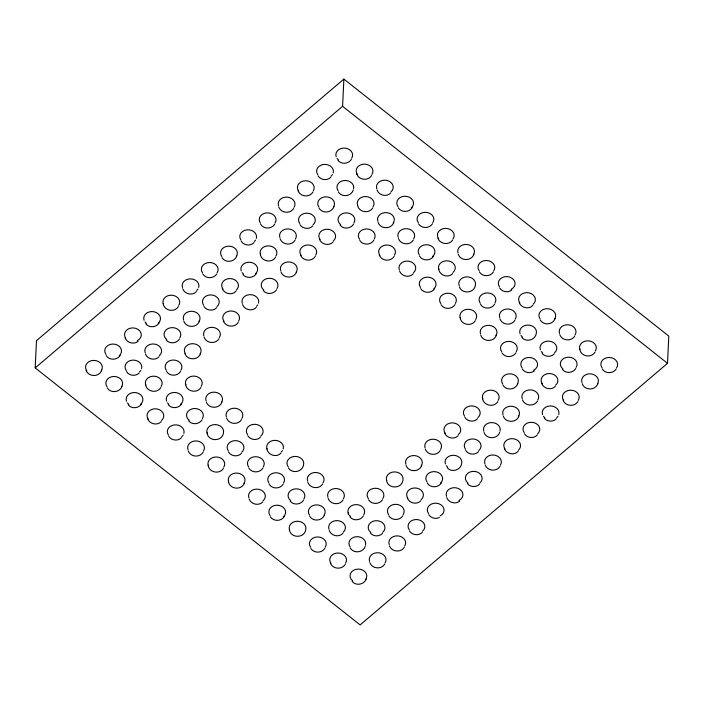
<?xml version="1.0" encoding="UTF-8"?>
<svg xmlns="http://www.w3.org/2000/svg" width="704" height="704" viewBox="0 0 704 704"><rect width="100%" height="100%" fill="white"/><g stroke="black" fill="none" stroke-linecap="round" stroke-linejoin="round"><path stroke-width="1.06" d="M35.2 367.902L36.485 340.666L343.878 79.077L668.8 336.098L667.515 363.334L360.122 624.923L35.2 367.902L342.593 106.313L343.878 79.077M101.746 370.154C99.51 377.221 88.519 377.282 86.099 370.304M122.056 386.223C120.058 392.454 110.678 393.606 107.272 387.957M199.461 321.033C197.226 328.099 186.234 328.161 183.814 321.182M236.79 255.922C234.793 262.152 225.412 263.305 222.015 257.664M200.561 353.443C198.326 360.51 187.334 360.58 184.914 353.593M221.962 401.922C219.727 408.989 208.736 409.05 206.316 402.072M296.622 271.7C294.386 278.766 283.395 278.828 280.975 271.841M333.951 206.589C331.945 212.819 322.573 213.972 319.167 208.322M353.162 190.238C351.164 196.469 341.783 197.622 338.378 191.981M244.464 482.812C242.07 490.697 229.17 489.5 228.474 481.246M393.774 222.367C391.538 229.434 380.547 229.495 378.127 222.508M324.597 514.659C322.599 520.89 313.218 522.034 309.813 516.393M473.915 254.206C471.671 261.272 460.68 261.334 458.26 254.355M365.165 546.427C363.158 552.666 353.786 553.81 350.381 548.17M366.256 578.846C364.39 584.628 355.881 586.256 352.141 581.39M421.749 465.318C419.514 472.384 408.522 472.454 406.102 465.467M496.408 335.095C494.173 342.162 483.182 342.223 480.762 335.245M517.81 383.574C515.812 389.805 506.431 390.958 503.034 385.317M499.699 432.335C497.455 439.402 486.464 439.463 484.053 432.485M555.139 318.463C553.142 324.694 543.761 325.846 540.364 320.206M518.91 415.985C516.674 423.051 505.683 423.113 503.263 416.134M597.863 383.592C595.628 390.658 584.628 390.72 582.217 383.742M120.208 355.414C117.181 360.36 109.252 360.536 106.181 355.546M159.192 322.925C156.376 327.483 149.178 328.152 145.825 323.866M178.402 306.583C174.724 312.937 163.821 310.79 163.17 303.398M216.832 273.882C213.805 278.828 205.876 278.995 202.805 274.014M274.718 224.224C271.691 229.17 263.762 229.346 260.682 224.356M293.682 208.481C290.286 214.148 281.01 213.233 278.784 207.02M179.502 338.994C176.686 343.543 169.488 344.221 166.126 339.935M312.893 192.13C309.496 197.798 300.221 196.882 297.994 190.67M351.314 159.43C348.498 163.988 341.299 164.657 337.946 160.371M256.353 273.592C253.537 278.15 246.338 278.819 242.977 274.534M141.61 403.894C138.794 408.443 131.595 409.121 128.242 404.835M275.563 257.242C271.885 263.604 260.982 261.457 260.322 254.065M160.82 387.543C157.142 393.906 146.238 391.75 145.587 384.366M295.02 240.293C291.632 245.951 282.348 245.036 280.122 238.823M180.594 371.404C177.575 376.35 169.646 376.526 166.566 371.536M219.023 338.703C215.626 344.37 206.351 343.455 204.125 337.242M238.234 322.362C234.837 328.02 225.562 327.105 223.335 320.892M371.624 175.498C368.227 181.157 358.952 180.25 356.726 174.029M276.654 289.661C273.838 294.21 266.64 294.879 263.287 290.594M181.694 403.823C178.878 408.373 171.679 409.042 168.318 404.756M315.33 256.353C311.934 262.02 302.658 261.105 300.432 254.892M200.904 387.473C197.226 393.826 186.322 391.679 185.671 384.287M353.505 224.259C350.689 228.818 343.49 229.486 340.138 225.201M372.715 207.909C369.037 214.271 358.134 212.124 357.482 204.732M202.004 419.883C199.188 424.433 191.99 425.11 188.628 420.825M373.815 240.328C370.788 245.274 362.859 245.441 359.788 240.451M412.236 207.627C409.209 212.573 401.28 212.74 398.209 207.759M203.095 452.294C199.698 457.961 190.423 457.046 188.197 450.833M241.516 419.602C238.128 425.26 228.844 424.345 226.626 418.132M394.126 256.388C390.729 262.055 381.445 261.14 379.227 254.927M413.336 240.038C409.939 245.705 400.664 244.79 398.438 238.577M432.546 223.687C429.519 228.633 421.59 228.809 418.519 223.819M223.406 468.362C219.727 474.716 208.824 472.569 208.164 465.177M433.638 256.106C430.619 261.052 422.69 261.219 419.61 256.23M452.857 239.756C449.46 245.414 440.185 244.499 437.958 238.286M262.926 468.072C259.899 473.018 251.97 473.194 248.89 468.204M434.738 288.517C431.71 293.462 423.782 293.63 420.71 288.649M283.228 484.141C280.201 489.086 272.272 489.254 269.201 484.264M455.048 304.577C452.021 309.522 444.092 309.698 441.012 304.709M493.469 271.876C490.442 276.83 482.513 276.998 479.442 272.008M284.328 516.551C281.301 521.497 273.372 521.673 270.301 516.683M303.538 500.201C300.722 504.759 293.524 505.428 290.171 501.142M322.749 483.85C319.352 489.518 310.077 488.602 307.85 482.39M475.35 320.646C471.671 326.999 460.768 324.852 460.117 317.46M494.56 304.295C491.542 309.241 483.613 309.408 480.533 304.427M343.059 499.919C339.662 505.578 330.387 504.662 328.161 498.45M514.87 320.355C511.474 326.022 502.198 325.107 499.972 318.894M324.896 548.328C321.869 553.274 313.94 553.441 310.86 548.46M363.37 515.979C360.545 520.529 353.346 521.206 349.994 516.921M382.58 499.629C379.553 504.574 371.624 504.75 368.544 499.761M515.97 352.774C512.943 357.72 505.014 357.887 501.934 352.898M440.211 450.578C436.823 456.245 427.539 455.33 425.313 449.117M345.198 564.388C341.81 570.055 332.526 569.14 330.299 562.927M497.851 401.535C494.173 407.889 483.27 405.742 482.61 398.35M402.882 515.698C399.863 520.643 391.934 520.81 388.854 515.821M441.311 482.997C438.284 487.942 430.355 488.11 427.284 483.129M574.702 336.134C571.305 341.801 562.03 340.886 559.803 334.673M384.718 564.106C381.322 569.765 372.046 568.85 369.82 562.637M404.316 547.237C400.928 552.904 391.644 551.989 389.418 545.776M537.372 401.245C533.975 406.912 524.7 405.997 522.474 399.784M575.793 368.553C572.977 373.102 565.778 373.771 562.426 369.486M595.003 352.202C591.325 358.556 580.422 356.409 579.77 349.017M500.042 466.356C496.646 472.023 487.37 471.108 485.144 464.895M577.896 401.553C574.508 407.22 565.224 406.305 562.998 400.092M616.326 368.852C613.298 373.798 605.37 373.974 602.29 368.984M196.381 291.614C192.5 295.979 184.677 294.158 182.723 288.763M254.021 242.572C250.624 246.356 243.883 245.582 241.226 241.314M139.278 372.865C135.89 376.649 129.149 375.883 126.491 371.606M330.871 177.17C327.474 180.954 320.734 180.18 318.076 175.912M159.051 356.734C155.17 361.09 147.347 359.269 145.394 353.874M216.691 307.683C213.303 311.467 206.554 310.693 203.896 306.425M235.902 291.333C232.021 295.689 224.198 293.867 222.244 288.482M312.752 225.931C309.364 229.715 302.614 228.95 299.957 224.673M256.212 307.393C252.322 311.758 244.508 309.936 242.546 304.542M333.054 242C329.173 246.356 321.358 244.534 319.396 239.149M161.242 421.555C157.362 425.92 149.538 424.098 147.585 418.704M390.694 192.949C386.813 197.314 378.99 195.483 377.036 190.098M181.553 437.624C178.165 441.399 171.424 440.634 168.758 436.366M413.195 273.838C409.306 278.203 401.491 276.382 399.529 270.987M241.375 453.402C237.987 457.178 231.246 456.412 228.589 452.144M260.594 437.052C257.198 440.836 250.457 440.062 247.799 435.794M452.716 273.557C448.439 278.467 439.252 275.466 438.715 268.981M280.896 453.112C276.628 458.022 267.441 455.022 266.895 448.545M262.786 501.873C258.896 506.238 251.082 504.416 249.119 499.022M532.849 305.395C528.968 309.76 521.145 307.93 519.182 302.544M342.866 533.368C338.985 537.724 331.162 535.902 329.208 530.508M458.19 435.618C454.309 439.982 446.486 438.161 444.532 432.766M477.646 418.669C474.258 422.444 467.518 421.678 464.86 417.41M554.25 353.874C551.144 357.333 544.984 357.06 542.115 353.426M382.439 533.43C379.333 536.888 373.173 536.624 370.304 532.981M420.86 500.729C416.979 505.094 409.156 503.272 407.202 497.878M478.5 451.686C475.103 455.47 468.362 454.696 465.705 450.428M555.342 386.285C551.461 390.65 543.646 388.828 541.684 383.434M422.294 532.277C418.906 536.061 412.166 535.286 409.499 531.018M479.591 484.097C476.485 487.555 470.325 487.291 467.456 483.648M518.021 451.396C514.131 455.761 506.317 453.939 504.354 448.545M537.231 435.046C533.834 438.83 527.094 438.064 524.436 433.787M556.442 418.695C553.335 422.162 547.175 421.89 544.306 418.246M138.081 341.343C133.91 344.846 126.975 342.866 125.083 337.814M511.878 290.013C508.244 293.005 502.269 292.063 499.743 288.077M534.371 370.902C530.737 373.894 524.77 372.953 522.245 368.966M459.712 501.125C455.541 504.627 448.606 502.647 446.723 497.596M439.375 517.572C435.706 519.341 430.936 518.126 428.718 514.668M342.593 106.313L667.515 363.334M521.805 337.357C525.853 342.663 535.225 340.155 536.263 333.626A8.395 6.873 2.7 0 0 527.85 325.046A8.395 6.873 2.7 0 0 520.062 333.775M447.154 467.588C451.202 472.886 460.566 470.386 461.613 463.848A8.395 6.873 2.7 0 0 453.191 455.268A8.395 6.873 2.7 0 0 445.412 463.998M288.411 467.922C292.072 474.056 302.421 472.014 303.53 464.992A8.395 6.873 2.7 0 0 294.017 456.482A8.395 6.873 2.7 0 0 288.226 466.796M459.36 286.766C461.947 294.325 474.1 293.366 475.341 285.437A8.395 6.873 2.7 0 0 466.928 276.848A8.395 6.873 2.7 0 0 459.14 285.586M386.549 480.102C387.323 489.007 401.579 489.306 402.873 480.489A8.395 6.873 2.7 0 0 394.46 471.9A8.395 6.873 2.7 0 0 386.681 480.638M348.128 512.802L348.471 514.518M289.397 529.434C290.162 538.34 304.418 538.639 305.721 529.822A8.395 6.873 2.7 0 0 297.299 521.233A8.395 6.873 2.7 0 0 289.52 529.971M207.073 432.766C207.838 441.672 222.094 441.971 223.397 433.154A8.395 6.873 2.7 0 0 214.975 424.565A8.395 6.873 2.7 0 0 207.196 433.303M428.534 513.542A8.395 6.873 2.7 0 1 431.253 504.126A8.395 6.873 2.7 0 1 442.798 506.537A8.395 6.873 2.7 0 1 440.079 515.962M409.314 529.892A8.395 6.873 2.7 0 1 411.435 520.802A8.395 6.873 2.7 0 1 422.717 521.91A8.395 6.873 2.7 0 1 422.558 531.194M389.206 544.597A8.395 6.873 2.7 0 1 398.086 535.911A8.395 6.873 2.7 0 1 404.633 546.11M352.678 580.87A8.395 6.873 2.7 0 1 351.842 571.595A8.395 6.873 2.7 0 1 363.035 570.275A8.395 6.873 2.7 0 1 365.816 579.322M350.196 547.043A8.395 6.873 2.7 0 1 355.986 536.73A8.395 6.873 2.7 0 1 365.499 545.248M330.986 563.394A8.395 6.873 2.7 0 1 337.867 553.01A8.395 6.873 2.7 0 1 345.514 563.262M369.609 561.458A8.395 6.873 2.7 0 1 378.488 552.772A8.395 6.873 2.7 0 1 385.026 562.971M328.997 529.329A8.395 6.873 2.7 0 1 338.95 520.81A8.395 6.873 2.7 0 1 343.138 532.286M310.675 547.334A8.395 6.873 2.7 0 1 317.566 536.95A8.395 6.873 2.7 0 1 325.204 547.202M140.826 370.348A8.395 6.873 2.7 0 1 139.55 371.791M126.306 370.489A8.395 6.873 2.7 0 1 132.097 360.166A8.395 6.873 2.7 0 1 141.601 368.685M86.786 370.77A8.395 6.873 2.7 0 1 93.667 360.386A8.395 6.873 2.7 0 1 101.306 370.638M105.996 354.42A8.395 6.873 2.7 0 1 108.117 345.33A8.395 6.873 2.7 0 1 119.39 346.438A8.395 6.873 2.7 0 1 119.24 355.722M107.087 386.839A8.395 6.873 2.7 0 1 113.969 376.455A8.395 6.873 2.7 0 1 121.616 386.698M126.5 401.245A8.395 6.873 2.7 0 1 136.462 392.726A8.395 6.873 2.7 0 1 140.642 404.202M128.779 404.307A8.395 6.873 2.7 0 1 127.398 402.899M145.71 384.894A8.395 6.873 2.7 0 1 154.59 376.218A8.395 6.873 2.7 0 1 161.137 386.417M602.114 367.858A8.395 6.873 2.7 0 1 608.995 357.474A8.395 6.873 2.7 0 1 616.634 367.726M581.997 382.562A8.395 6.873 2.7 0 1 590.876 373.877A8.395 6.873 2.7 0 1 597.423 384.076M563.684 400.558A8.395 6.873 2.7 0 1 570.566 390.174A8.395 6.873 2.7 0 1 578.213 400.426M270.116 515.557A8.395 6.873 2.7 0 1 272.228 506.458A8.395 6.873 2.7 0 1 283.51 507.566A8.395 6.873 2.7 0 1 283.36 516.859M148.271 419.17A8.395 6.873 2.7 0 1 150.383 410.08A8.395 6.873 2.7 0 1 161.665 411.189A8.395 6.873 2.7 0 1 161.506 420.473M379.905 255.394A8.395 6.873 2.7 0 1 386.786 245.01A8.395 6.873 2.7 0 1 394.434 255.262M368.368 498.634A8.395 6.873 2.7 0 1 375.25 488.25A8.395 6.873 2.7 0 1 382.888 498.502M208.287 465.714A8.395 6.873 2.7 0 1 217.166 457.028A8.395 6.873 2.7 0 1 223.714 467.227M465.52 449.302A8.395 6.873 2.7 0 1 467.641 440.202A8.395 6.873 2.7 0 1 478.914 441.311A8.395 6.873 2.7 0 1 478.764 450.604M480.55 334.057A8.395 6.873 2.7 0 1 489.421 325.38A8.395 6.873 2.7 0 1 495.968 335.579M524.251 432.67A8.395 6.873 2.7 0 1 526.372 423.57A8.395 6.873 2.7 0 1 537.645 424.679A8.395 6.873 2.7 0 1 537.495 433.972M438.838 269.518A8.395 6.873 2.7 0 1 448.8 260.999A8.395 6.873 2.7 0 1 452.98 272.474M405.891 464.288A8.395 6.873 2.7 0 1 414.77 455.602A8.395 6.873 2.7 0 1 421.309 465.802M445.21 433.242A8.395 6.873 2.7 0 1 447.33 424.142A8.395 6.873 2.7 0 1 458.612 425.251A8.395 6.873 2.7 0 1 458.454 434.544M357.606 205.269A8.395 6.873 2.7 0 1 366.485 196.583A8.395 6.873 2.7 0 1 373.032 206.782M318.982 207.205A8.395 6.873 2.7 0 1 325.864 196.821A8.395 6.873 2.7 0 1 333.511 207.064M522.35 336.838A8.395 6.873 2.7 0 1 520.969 335.43M279.91 237.644A8.395 6.873 2.7 0 1 288.79 228.958A8.395 6.873 2.7 0 1 295.337 239.158M241.234 270.952A8.395 6.873 2.7 0 1 251.196 262.434A8.395 6.873 2.7 0 1 255.385 273.9M243.522 274.014A8.395 6.873 2.7 0 1 242.141 272.598M482.742 398.886A8.395 6.873 2.7 0 1 491.612 390.201A8.395 6.873 2.7 0 1 498.159 400.4M418.334 222.693A8.395 6.873 2.7 0 1 425.216 212.309A8.395 6.873 2.7 0 1 432.854 222.561M419.426 255.103A8.395 6.873 2.7 0 1 421.546 246.013A8.395 6.873 2.7 0 1 432.828 247.122A8.395 6.873 2.7 0 1 432.67 256.406M202.62 272.888A8.395 6.873 2.7 0 1 209.502 262.504A8.395 6.873 2.7 0 1 217.14 272.747M185.592 354.059A8.395 6.873 2.7 0 1 192.482 343.675A8.395 6.873 2.7 0 1 200.121 353.927M166.672 339.407A8.395 6.873 2.7 0 1 165.836 330.132A8.395 6.873 2.7 0 1 177.03 328.812A8.395 6.873 2.7 0 1 179.81 337.867M484.933 463.716A8.395 6.873 2.7 0 1 493.803 455.03A8.395 6.873 2.7 0 1 500.35 465.23M301.118 255.358A8.395 6.873 2.7 0 1 308 244.974A8.395 6.873 2.7 0 1 315.638 255.226M263.833 290.074A8.395 6.873 2.7 0 1 262.997 280.799A8.395 6.873 2.7 0 1 274.182 279.479A8.395 6.873 2.7 0 1 276.971 288.526M224.022 321.358A8.395 6.873 2.7 0 1 230.903 310.974A8.395 6.873 2.7 0 1 238.542 321.226M257.752 304.876A8.395 6.873 2.7 0 1 256.476 306.319M242.334 303.362A8.395 6.873 2.7 0 1 250.114 294.633A8.395 6.873 2.7 0 1 258.535 303.213M425.102 447.938A8.395 6.873 2.7 0 1 433.981 439.252A8.395 6.873 2.7 0 1 440.528 449.451M280.755 270.662A8.395 6.873 2.7 0 1 289.634 261.976A8.395 6.873 2.7 0 1 296.182 272.184M320.082 239.615A8.395 6.873 2.7 0 1 322.203 230.516A8.395 6.873 2.7 0 1 333.476 231.625A8.395 6.873 2.7 0 1 333.326 240.918M282.445 450.595A8.395 6.873 2.7 0 1 281.169 452.03M267.018 449.082A8.395 6.873 2.7 0 1 274.806 440.343A8.395 6.873 2.7 0 1 283.219 448.932M464.675 416.284A8.395 6.873 2.7 0 1 466.787 407.185A8.395 6.873 2.7 0 1 478.069 408.294A8.395 6.873 2.7 0 1 477.919 417.586M206.096 400.884A8.395 6.873 2.7 0 1 214.975 392.207A8.395 6.873 2.7 0 1 221.522 402.406M203.711 305.298A8.395 6.873 2.7 0 1 205.832 296.199A8.395 6.873 2.7 0 1 217.105 297.308A8.395 6.873 2.7 0 1 216.955 306.601M228.404 451.018A8.395 6.873 2.7 0 1 230.516 441.918A8.395 6.873 2.7 0 1 241.798 443.027A8.395 6.873 2.7 0 1 241.648 452.32M338.202 190.854A8.395 6.873 2.7 0 1 343.983 180.541A8.395 6.873 2.7 0 1 353.496 189.05M125.77 338.281A8.395 6.873 2.7 0 1 128.489 328.856A8.395 6.873 2.7 0 1 140.043 331.267A8.395 6.873 2.7 0 1 137.315 340.692M163.293 303.934A8.395 6.873 2.7 0 1 172.172 295.249A8.395 6.873 2.7 0 1 178.719 305.448M499.761 317.715A8.395 6.873 2.7 0 1 508.64 309.03A8.395 6.873 2.7 0 1 515.178 319.229M377.916 221.329A8.395 6.873 2.7 0 1 386.795 212.643A8.395 6.873 2.7 0 1 393.334 222.842M222.922 288.948A8.395 6.873 2.7 0 1 225.042 279.858A8.395 6.873 2.7 0 1 236.324 280.966A8.395 6.873 2.7 0 1 236.166 290.25M290.708 500.623A8.395 6.873 2.7 0 1 289.872 491.339A8.395 6.873 2.7 0 1 301.066 490.019A8.395 6.873 2.7 0 1 303.846 499.074M522.254 398.605A8.395 6.873 2.7 0 1 531.133 389.919A8.395 6.873 2.7 0 1 537.68 400.118M307.639 481.21A8.395 6.873 2.7 0 1 316.518 472.525A8.395 6.873 2.7 0 1 323.057 482.724M559.583 333.494A8.395 6.873 2.7 0 1 568.462 324.808A8.395 6.873 2.7 0 1 575.01 335.007M189.174 420.297A8.395 6.873 2.7 0 1 188.338 411.022A8.395 6.873 2.7 0 1 199.522 409.702A8.395 6.873 2.7 0 1 202.312 418.757M468.002 483.129A8.395 6.873 2.7 0 1 467.641 473.396A8.395 6.873 2.7 0 1 479.503 473.29A8.395 6.873 2.7 0 1 479.855 483.014M183.603 319.994A8.395 6.873 2.7 0 1 192.482 311.309A8.395 6.873 2.7 0 1 199.021 321.517M502.85 384.19A8.395 6.873 2.7 0 1 509.731 373.806A8.395 6.873 2.7 0 1 517.37 384.058M376.816 188.918A8.395 6.873 2.7 0 1 386.778 180.4A8.395 6.873 2.7 0 1 390.958 191.866M309.628 515.275A8.395 6.873 2.7 0 1 316.518 504.882A8.395 6.873 2.7 0 1 324.157 515.134M398.024 206.633A8.395 6.873 2.7 0 1 400.145 197.534A8.395 6.873 2.7 0 1 411.418 198.642A8.395 6.873 2.7 0 1 411.268 207.935M540.179 319.079A8.395 6.873 2.7 0 1 547.061 308.695A8.395 6.873 2.7 0 1 554.699 318.938M144.082 320.285A8.395 6.873 2.7 0 1 154.044 311.766A8.395 6.873 2.7 0 1 158.224 323.233M146.362 323.347A8.395 6.873 2.7 0 1 144.98 321.93M166.584 401.174A8.395 6.873 2.7 0 1 176.537 392.656A8.395 6.873 2.7 0 1 180.726 404.131M168.863 404.237A8.395 6.873 2.7 0 1 167.482 402.829M499.558 286.95A8.395 6.873 2.7 0 1 502.286 277.526A8.395 6.873 2.7 0 1 513.832 279.937A8.395 6.873 2.7 0 1 511.113 289.362M479.257 270.882A8.395 6.873 2.7 0 1 486.138 260.498A8.395 6.873 2.7 0 1 493.777 270.75M248.706 467.078A8.395 6.873 2.7 0 1 255.587 456.694A8.395 6.873 2.7 0 1 263.234 466.946M221.83 256.538A8.395 6.873 2.7 0 1 228.712 246.154A8.395 6.873 2.7 0 1 236.35 256.406M522.06 367.84A8.395 6.873 2.7 0 1 524.788 358.415A8.395 6.873 2.7 0 1 536.334 360.826A8.395 6.873 2.7 0 1 533.606 370.251M269.016 483.146A8.395 6.873 2.7 0 1 275.898 472.762A8.395 6.873 2.7 0 1 283.545 483.006M440.827 303.582A8.395 6.873 2.7 0 1 447.709 293.198A8.395 6.873 2.7 0 1 455.356 303.45M278.564 205.841A8.395 6.873 2.7 0 1 287.443 197.155A8.395 6.873 2.7 0 1 293.99 207.354M540.373 349.835A8.395 6.873 2.7 0 1 550.334 341.317A8.395 6.873 2.7 0 1 554.514 352.792M542.661 352.906A8.395 6.873 2.7 0 1 541.27 351.49M260.454 254.602A8.395 6.873 2.7 0 1 269.324 245.916A8.395 6.873 2.7 0 1 275.871 256.115M398.218 237.389A8.395 6.873 2.7 0 1 407.097 228.712A8.395 6.873 2.7 0 1 413.644 238.911M480.348 303.301A8.395 6.873 2.7 0 1 487.23 292.917A8.395 6.873 2.7 0 1 494.877 303.16M427.099 482.002A8.395 6.873 2.7 0 1 429.211 472.903A8.395 6.873 2.7 0 1 440.493 474.012A8.395 6.873 2.7 0 1 440.343 483.305M226.406 416.953A8.395 6.873 2.7 0 1 235.286 408.267A8.395 6.873 2.7 0 1 241.833 418.466M460.24 317.997A8.395 6.873 2.7 0 1 469.119 309.311A8.395 6.873 2.7 0 1 475.666 319.51M197.93 289.098A8.395 6.873 2.7 0 1 196.645 290.541M182.503 287.584A8.395 6.873 2.7 0 1 190.291 278.854A8.395 6.873 2.7 0 1 198.704 287.434M327.95 497.27A8.395 6.873 2.7 0 1 336.82 488.585A8.395 6.873 2.7 0 1 343.367 498.784M519.869 303.01A8.395 6.873 2.7 0 1 521.99 293.92A8.395 6.873 2.7 0 1 533.262 295.029A8.395 6.873 2.7 0 1 533.113 304.313M260.498 223.23A8.395 6.873 2.7 0 1 267.388 212.846A8.395 6.873 2.7 0 1 275.026 223.098M407.88 498.353A8.395 6.873 2.7 0 1 410.001 489.254A8.395 6.873 2.7 0 1 421.282 490.362A8.395 6.873 2.7 0 1 421.124 499.655M557.99 416.178A8.395 6.873 2.7 0 1 556.706 417.622M544.852 417.727A8.395 6.873 2.7 0 1 543.462 416.319M542.564 414.665A8.395 6.873 2.7 0 1 550.343 405.935A8.395 6.873 2.7 0 1 558.765 414.515M255.57 240.055A8.395 6.873 2.7 0 1 254.285 241.49M241.041 240.187A8.395 6.873 2.7 0 1 246.831 229.874A8.395 6.873 2.7 0 1 256.344 238.383M579.894 349.554A8.395 6.873 2.7 0 1 588.773 340.868A8.395 6.873 2.7 0 1 595.32 351.067M446.503 496.417A8.395 6.873 2.7 0 1 451.431 488.118A8.395 6.873 2.7 0 1 462.035 491.577A8.395 6.873 2.7 0 1 458.946 500.474M503.043 414.955A8.395 6.873 2.7 0 1 511.922 406.27A8.395 6.873 2.7 0 1 518.47 416.469M438.636 238.762A8.395 6.873 2.7 0 1 445.526 228.378A8.395 6.873 2.7 0 1 453.165 238.621M183.102 435.107A8.395 6.873 2.7 0 1 181.817 436.542M168.573 435.239A8.395 6.873 2.7 0 1 174.363 424.926A8.395 6.873 2.7 0 1 183.876 433.435M248.908 497.842A8.395 6.873 2.7 0 1 258.87 489.324A8.395 6.873 2.7 0 1 263.05 500.799M228.598 481.782A8.395 6.873 2.7 0 1 237.477 473.097A8.395 6.873 2.7 0 1 244.024 483.296M562.962 368.966A8.395 6.873 2.7 0 1 562.126 359.682A8.395 6.873 2.7 0 1 573.32 358.371A8.395 6.873 2.7 0 1 576.101 367.418M447.691 467.06A8.395 6.873 2.7 0 1 446.31 465.652M483.833 431.297A8.395 6.873 2.7 0 1 491.612 422.567A8.395 6.873 2.7 0 1 500.034 431.147M505.041 449.011A8.395 6.873 2.7 0 1 507.162 439.921A8.395 6.873 2.7 0 1 518.434 441.03A8.395 6.873 2.7 0 1 518.285 450.314M187.986 449.654A8.395 6.873 2.7 0 1 196.865 440.968A8.395 6.873 2.7 0 1 203.403 451.167M388.67 514.703A8.395 6.873 2.7 0 1 395.551 504.319A8.395 6.873 2.7 0 1 403.198 514.562M298.681 191.136A8.395 6.873 2.7 0 1 305.562 180.752A8.395 6.873 2.7 0 1 313.201 191.004M370.841 532.462A8.395 6.873 2.7 0 1 370.489 522.738A8.395 6.873 2.7 0 1 382.342 522.623A8.395 6.873 2.7 0 1 382.703 532.347M542.37 383.9A8.395 6.873 2.7 0 1 544.491 374.81A8.395 6.873 2.7 0 1 555.764 375.918A8.395 6.873 2.7 0 1 555.614 385.202M357.412 174.504A8.395 6.873 2.7 0 1 364.294 164.12A8.395 6.873 2.7 0 1 371.932 174.372M145.174 352.695A8.395 6.873 2.7 0 1 155.135 344.177A8.395 6.873 2.7 0 1 159.324 355.652M185.794 384.824A8.395 6.873 2.7 0 1 194.674 376.138A8.395 6.873 2.7 0 1 201.212 386.338M359.603 239.334A8.395 6.873 2.7 0 1 366.485 228.95A8.395 6.873 2.7 0 1 374.123 239.193M332.411 174.654A8.395 6.873 2.7 0 1 331.135 176.088M317.891 174.786A8.395 6.873 2.7 0 1 323.682 164.472A8.395 6.873 2.7 0 1 333.194 172.99M340.674 224.682A8.395 6.873 2.7 0 1 339.838 215.398A8.395 6.873 2.7 0 1 351.032 214.078A8.395 6.873 2.7 0 1 353.813 223.133M348.251 513.33A8.395 6.873 2.7 0 1 357.13 504.654A8.395 6.873 2.7 0 1 363.678 514.853M350.539 516.402A8.395 6.873 2.7 0 1 349.149 514.985M458.049 253.167A8.395 6.873 2.7 0 1 466.928 244.49A8.395 6.873 2.7 0 1 473.475 254.69M166.382 370.41A8.395 6.873 2.7 0 1 173.263 360.026A8.395 6.873 2.7 0 1 180.91 370.278M203.905 336.063A8.395 6.873 2.7 0 1 212.784 327.378A8.395 6.873 2.7 0 1 219.331 337.577M247.614 434.667A8.395 6.873 2.7 0 1 249.735 425.568A8.395 6.873 2.7 0 1 261.008 426.677A8.395 6.873 2.7 0 1 260.858 435.97M420.526 287.522A8.395 6.873 2.7 0 1 422.638 278.423A8.395 6.873 2.7 0 1 433.919 279.532A8.395 6.873 2.7 0 1 433.77 288.825M501.75 351.78A8.395 6.873 2.7 0 1 508.64 341.396A8.395 6.873 2.7 0 1 516.278 351.639M399.318 269.808A8.395 6.873 2.7 0 1 409.279 261.29A8.395 6.873 2.7 0 1 413.459 272.756M336.204 156.79A8.395 6.873 2.7 0 1 345.083 148.104A8.395 6.873 2.7 0 1 351.63 158.303M338.483 159.852A8.395 6.873 2.7 0 1 337.102 158.435M299.772 223.555A8.395 6.873 2.7 0 1 301.893 214.456A8.395 6.873 2.7 0 1 313.166 215.565A8.395 6.873 2.7 0 1 313.016 224.858"/></g></svg>
